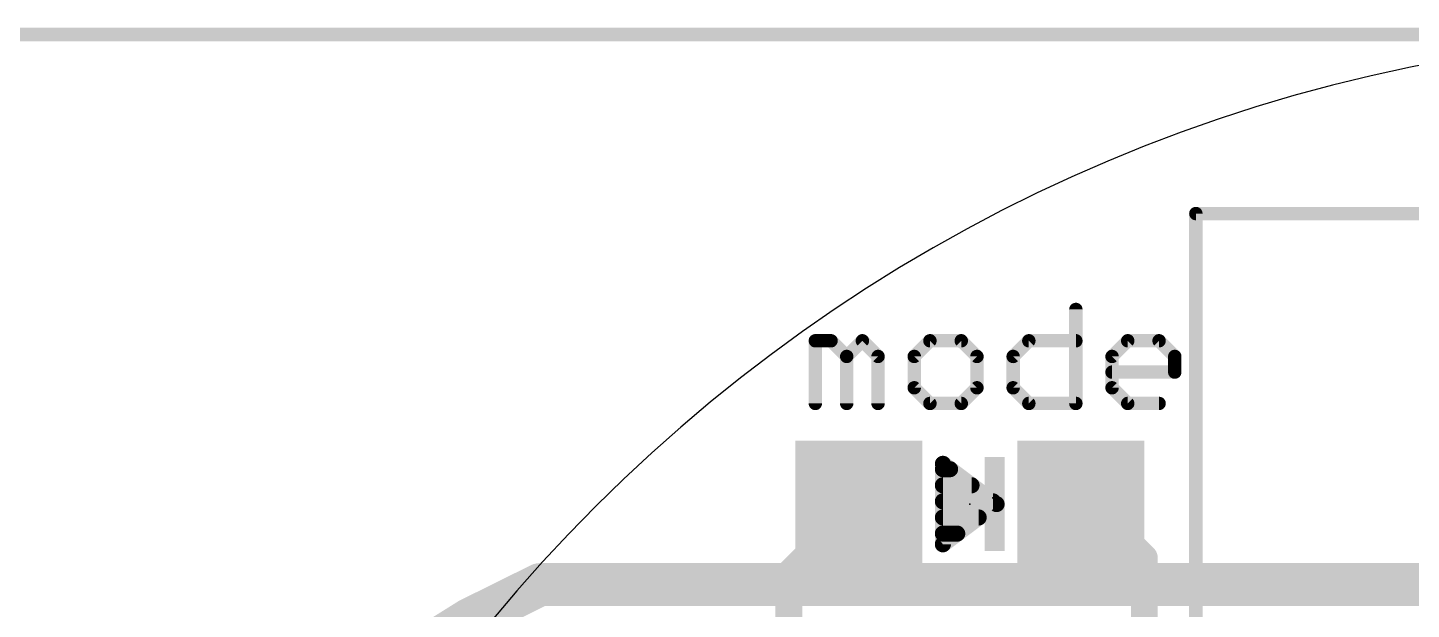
# Model space of a CAD drawing. Extents: x -22.8 to 21.3, y -24.2 to 20.5.
# Drawn here: x -16.15 to -3.06, y 9.8 to 15.3 of the extents above; entities that cross this region are included whole.
import ezdxf

# ---------------------------------------------------------------- set-up
doc = ezdxf.new("R2010")
doc.units = 0
for name, color, linetype in [('1', 12, 'CONTINUOUS'), ('16', 132, 'CONTINUOUS'), ('20', 53, 'CONTINUOUS'), ('21', 40, 'CONTINUOUS'), ('23', 53, 'CONTINUOUS'), ('47', 253, 'CONTINUOUS')]:
    doc.layers.add(name, color=color, linetype=linetype)

# ---------------------------------------------------------------- blocks, each defined once
blk = doc.blocks.new('RECT')
blk.add_solid([(-0.5, -0.5), (0.5, -0.5), (-0.5, 0.5), (0.5, 0.5)])

msp = doc.modelspace()

# ---------------------------------------------------------------- linework, layer by layer
at = {"layer": '1', "const_width": 0.254}
for points in [[(-8.951, 10.133), (-8.289, 10.795)], [(-6.096, 10.795), (-6.189, 10.795)], [(-5.588, 10.287), (-6.096, 10.795)], [(-5.588, 9.208), (-5.588, 10.287)], [(-8.951, 9.017), (-8.951, 10.133)]]:
    msp.add_lwpolyline(points, dxfattribs=at)
at = {"layer": '1', "const_width": 0.127}
for points in [[(-8.2441, 10.7501, 1), (-8.3339, 10.8399)], [(-6.189, 10.8585, 1), (-6.189, 10.7315)], [(-6.0511, 10.8399, 1), (-6.1409, 10.7501)], [(-6.096, 10.7315, 1), (-6.096, 10.8585)], [(-5.5245, 10.287, 1), (-5.6515, 10.287)], [(-5.6329, 10.2421, 1), (-5.5431, 10.3319)], [(-8.8875, 10.133, 1), (-9.0145, 10.133)], [(-8.9959, 10.1779, 1), (-8.9061, 10.0881)]]:
    msp.add_lwpolyline(points, format="xyb", dxfattribs=at)
at = {"layer": '16'}
for points, const_width in [([(-11.303, 10.033, 0.4142), (-15.24, 0)], 0.4064), ([(-11.303, 10.1346, 1), (-11.303, 9.9314)], 0.2032), ([(-11.2624, 9.9399, 1), (-11.3436, 10.1261)], 0.2032)]:
    msp.add_lwpolyline(points, format="xyb", dxfattribs=dict(at, const_width=const_width))
at = {"layer": '16', "const_width": 0.4064}
msp.add_lwpolyline([(11.557, 10.033), (-11.303, 10.033)], dxfattribs=at)
at = {"layer": '20'}
msp.add_arc((0, 0), 15.24, 90, 180, dxfattribs=at)
at = {"layer": '21'}
for points, const_width in [([(-5.1, 13.5768, 1), (-5.1, 13.5132)], 0.0635), ([(-5.0683, 13.545, 1), (-5.1318, 13.545)], 0.0635), ([(-6.2035, 12.6373, 1), (-6.267, 12.6373)], 0.0635), ([(-8.6677, 12.3407, 1), (-8.7313, 12.3407)], 0.0635), ([(-8.6995, 12.3724, 1), (-8.6995, 12.3089)], 0.0635), ([(-8.5288, 12.3631, 1), (-8.5737, 12.3182)], 0.0635), ([(-8.5512, 12.3089, 1), (-8.5512, 12.3724)], 0.0635), ([(-8.2322, 12.3631, 1), (-8.2771, 12.3182)], 0.0635), ([(-8.2322, 12.3182, 1), (-8.2771, 12.3631)], 0.0635), ([(-7.6157, 12.3724, 1), (-7.6157, 12.3089)], 0.0635), ([(-7.5932, 12.3182, 1), (-7.6381, 12.3631)], 0.0635), ([(-7.2967, 12.3631, 1), (-7.3416, 12.3182)], 0.0635), ([(-7.3191, 12.3089, 1), (-7.3191, 12.3724)], 0.0635), ([(-6.6802, 12.3724, 1), (-6.6802, 12.3089)], 0.0635), ([(-6.6577, 12.3182, 1), (-6.7026, 12.3631)], 0.0635), ([(-6.2353, 12.3089, 1), (-6.2353, 12.3724)], 0.0635), ([(-5.7447, 12.3724, 1), (-5.7447, 12.3089)], 0.0635), ([(-5.7222, 12.3182, 1), (-5.7671, 12.3631)], 0.0635), ([(-5.4256, 12.3631, 1), (-5.4705, 12.3182)], 0.0635), ([(-5.4481, 12.3089, 1), (-5.4481, 12.3724)], 0.0635), ([(-8.3712, 12.1924, 1), (-8.4347, 12.1924)], 0.0635), ([(-8.4254, 12.2148, 1), (-8.3805, 12.1699)], 0.0635), ([(-8.4254, 12.1699, 1), (-8.3805, 12.2148)], 0.0635), ([(-8.0746, 12.1924, 1), (-8.1381, 12.1924)], 0.0635), ([(-8.1288, 12.1699, 1), (-8.0839, 12.2148)], 0.0635), ([(-7.7322, 12.1924, 1), (-7.7957, 12.1924)], 0.0635), ([(-7.7864, 12.2148, 1), (-7.7415, 12.1699)], 0.0635), ([(-7.1391, 12.1924, 1), (-7.2026, 12.1924)], 0.0635), ([(-7.1933, 12.1699, 1), (-7.1484, 12.2148)], 0.0635), ([(-6.7967, 12.1924, 1), (-6.8602, 12.1924)], 0.0635), ([(-6.8509, 12.2148, 1), (-6.806, 12.1699)], 0.0635), ([(-5.8612, 12.1924, 1), (-5.9247, 12.1924)], 0.0635), ([(-5.9154, 12.2148, 1), (-5.8705, 12.1699)], 0.0635), ([(-5.268, 12.1924, 1), (-5.3315, 12.1924)], 0.0635), ([(-5.3222, 12.1699, 1), (-5.2773, 12.2148)], 0.0635), ([(-5.8929, 12.0758, 1), (-5.8929, 12.0123)], 0.0635), ([(-5.3315, 12.0441, 1), (-5.268, 12.0441)], 0.0635), ([(-5.2998, 12.0123, 1), (-5.2998, 12.0758)], 0.0635), ([(-7.7415, 11.9182, 1), (-7.7864, 11.8733)], 0.0635), ([(-7.7957, 11.8958, 1), (-7.7322, 11.8958)], 0.0635), ([(-7.2026, 11.8958, 1), (-7.1391, 11.8958)], 0.0635), ([(-7.1484, 11.8733, 1), (-7.1933, 11.9182)], 0.0635), ([(-6.806, 11.9182, 1), (-6.8509, 11.8733)], 0.0635), ([(-6.8602, 11.8958, 1), (-6.7967, 11.8958)], 0.0635), ([(-5.8705, 11.9182, 1), (-5.9154, 11.8733)], 0.0635), ([(-5.9247, 11.8958, 1), (-5.8612, 11.8958)], 0.0635), ([(-7.6157, 11.7793, 1), (-7.6157, 11.7157)], 0.0635), ([(-7.6381, 11.725, 1), (-7.5932, 11.77)], 0.0635), ([(-7.3416, 11.77, 1), (-7.2967, 11.725)], 0.0635), ([(-7.3191, 11.7157, 1), (-7.3191, 11.7793)], 0.0635), ([(-6.6802, 11.7793, 1), (-6.6802, 11.7157)], 0.0635), ([(-6.7026, 11.725, 1), (-6.6577, 11.77)], 0.0635), ([(-6.2353, 11.7157, 1), (-6.2353, 11.7793)], 0.0635), ([(-5.7447, 11.7793, 1), (-5.7447, 11.7157)], 0.0635), ([(-5.7671, 11.725, 1), (-5.7222, 11.77)], 0.0635), ([(-5.4481, 11.7157, 1), (-5.4481, 11.7793)], 0.0635), ([(-8.7313, 11.7475, 1), (-8.6677, 11.7475)], 0.0635), ([(-8.4347, 11.7475, 1), (-8.3712, 11.7475)], 0.0635), ([(-8.1381, 11.7475, 1), (-8.0746, 11.7475)], 0.0635), ([(-6.267, 11.7475, 1), (-6.2035, 11.7475)], 0.0635), ([(-7.4701, 11.2065, 1), (-7.5159, 11.1455)], 0.0762), ([(-7.4549, 11.176, 1), (-7.5311, 11.176)], 0.0762), ([(-7.493, 11.1633, 1), (-7.493, 11.0871)], 0.0762), ([(-7.4253, 11.0871, 1), (-7.4253, 11.1633)], 0.0762), ([(-7.493, 11.0109, 1), (-7.493, 10.9347)], 0.0762), ([(-7.2221, 10.9347, 1), (-7.2221, 11.0109)], 0.0762), ([(-7.493, 10.8585, 1), (-7.493, 10.7823)], 0.0762), ([(-7.0189, 10.7823, 1), (-7.0189, 10.8585)], 0.0762), ([(-6.9621, 10.7645, 1), (-7.0079, 10.8255)], 0.0762), ([(-7.0079, 10.7645, 1), (-6.9621, 10.8255)], 0.0762), ([(-7.493, 10.7061, 1), (-7.493, 10.6299)], 0.0762), ([(-7.1543, 10.6299, 1), (-7.1543, 10.7061)], 0.0762), ([(-7.493, 10.5537, 1), (-7.493, 10.4775)], 0.0762), ([(-7.5159, 10.4445, 1), (-7.4701, 10.3835)], 0.0762), ([(-7.3575, 10.4775, 1), (-7.3575, 10.5537)], 0.0762), ([(-7.5311, 10.414, 1), (-7.4549, 10.414)], 0.0762)]:
    msp.add_lwpolyline(points, format="xyb", dxfattribs=dict(at, const_width=const_width))
for points, const_width in [([(-5.1, 8.945), (-5.1, 13.545)], 0.127), ([(-5.1, 13.545), (5.1, 13.545)], 0.127), ([(-6.2353, 12.6373), (-6.2353, 11.7475)], 0.127), ([(-8.6995, 11.7475), (-8.6995, 12.3407)], 0.127), ([(-8.6995, 12.3407), (-8.5512, 12.3407)], 0.127), ([(-8.5512, 12.3407), (-8.4029, 12.1924)], 0.127), ([(-8.4029, 12.1924), (-8.2546, 12.3407)], 0.127), ([(-8.2546, 12.3407), (-8.1063, 12.1924)], 0.127), ([(-7.6157, 12.3407), (-7.764, 12.1924)], 0.127), ([(-7.3191, 12.3407), (-7.6157, 12.3407)], 0.127), ([(-7.1708, 12.1924), (-7.3191, 12.3407)], 0.127), ([(-6.8285, 12.1924), (-6.6802, 12.3407)], 0.127), ([(-6.6802, 12.3407), (-6.2353, 12.3407)], 0.127), ([(-5.8929, 12.1924), (-5.7447, 12.3407)], 0.127), ([(-5.7447, 12.3407), (-5.4481, 12.3407)], 0.127), ([(-5.4481, 12.3407), (-5.2998, 12.1924)], 0.127), ([(-8.4029, 12.1924), (-8.4029, 11.7475)], 0.127), ([(-8.1063, 12.1924), (-8.1063, 11.7475)], 0.127), ([(-7.764, 12.1924), (-7.764, 11.8958)], 0.127), ([(-7.1708, 11.8958), (-7.1708, 12.1924)], 0.127), ([(-6.8285, 11.8958), (-6.8285, 12.1924)], 0.127), ([(-5.8929, 11.8958), (-5.8929, 12.1924)], 0.127), ([(-5.2998, 12.1924), (-5.2998, 12.0441)], 0.127), ([(-5.2998, 12.0441), (-5.8929, 12.0441)], 0.127), ([(-7.764, 11.8958), (-7.6157, 11.7475)], 0.127), ([(-7.3191, 11.7475), (-7.1708, 11.8958)], 0.127), ([(-6.6802, 11.7475), (-6.8285, 11.8958)], 0.127), ([(-5.7447, 11.7475), (-5.8929, 11.8958)], 0.127), ([(-7.6157, 11.7475), (-7.3191, 11.7475)], 0.127), ([(-6.2353, 11.7475), (-6.6802, 11.7475)], 0.127), ([(-5.4481, 11.7475), (-5.7447, 11.7475)], 0.127), ([(-6.985, 10.795), (-7.493, 11.176)], 0.1524), ([(-7.493, 11.176), (-7.493, 10.414)], 0.1524), ([(-7.493, 11.1252), (-7.4253, 11.1252)], 0.1524), ([(-7.493, 10.9728), (-7.2221, 10.9728)], 0.1524), ([(-7.493, 10.8204), (-7.0189, 10.8204)], 0.1524), ([(-7.493, 10.414), (-6.985, 10.795)], 0.1524), ([(-7.493, 10.668), (-7.1543, 10.668)], 0.1524), ([(-7.493, 10.5156), (-7.3575, 10.5156)], 0.1524)]:
    msp.add_lwpolyline(points, dxfattribs=dict(at, const_width=const_width))
at = {"layer": '23'}
msp.add_point((-7.239, 10.795), dxfattribs=at)
at = {"layer": '47', "const_width": 0.13}
msp.add_lwpolyline([(0, 15.24), (-22.397, 15.24)], dxfattribs=at)

# ---------------------------------------------------------------- block references
at = {"layer": '1', "xscale": 1.2, "yscale": 1.2, "rotation": 270}
for p in [(-8.289, 10.795), (-6.189, 10.795)]:
    msp.add_blockref('RECT', p, dxfattribs=at)
at = {"layer": '21', "xscale": 0.889, "yscale": 0.1905, "rotation": 270}
msp.add_blockref('RECT', (-7.0033, 10.795), dxfattribs=at)

doc.saveas('drawing.dxf')
